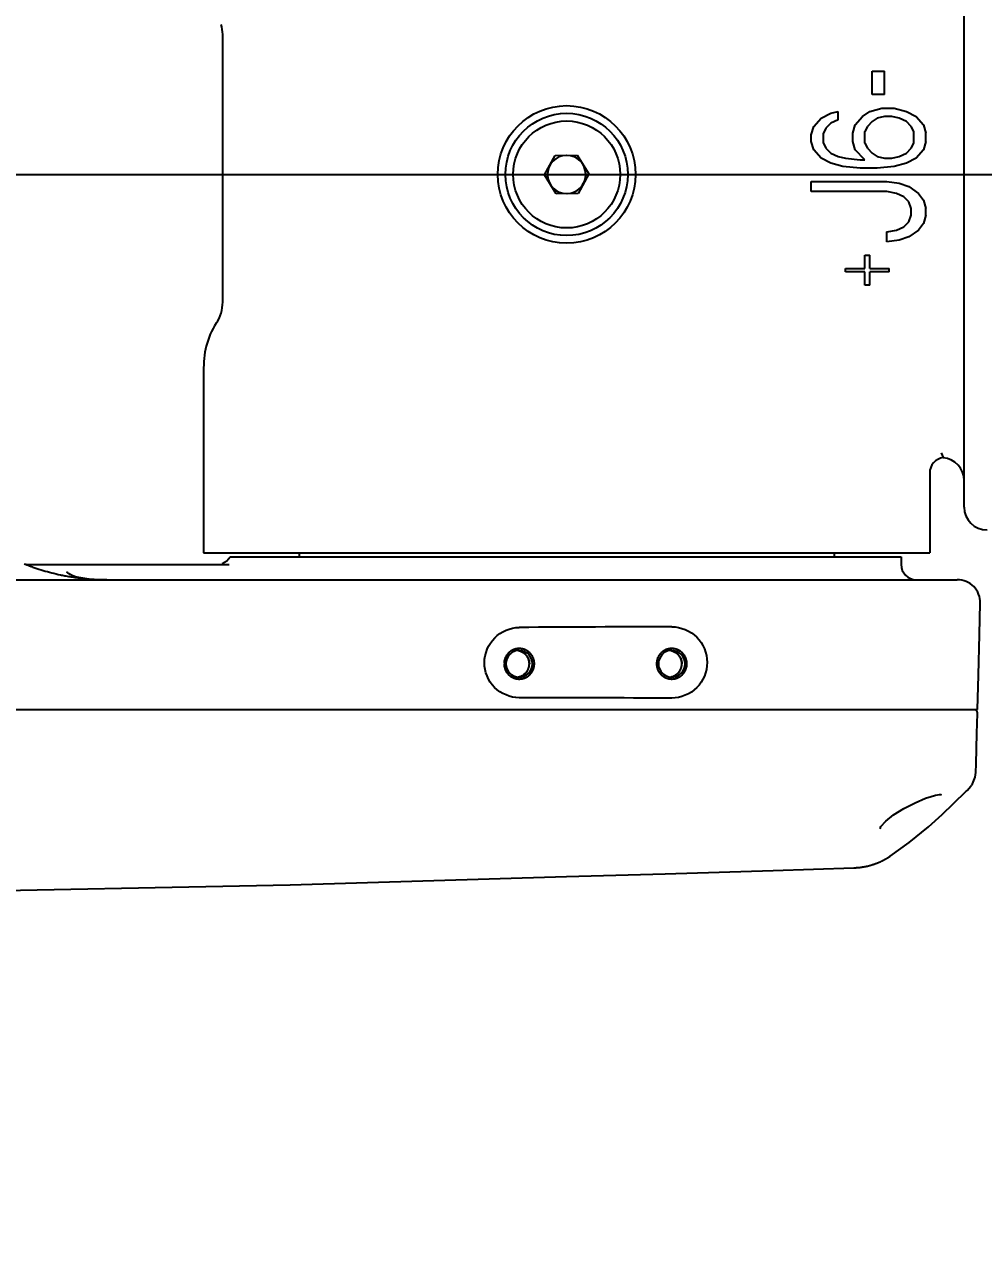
# Model space of a CAD drawing. Header units: millimetres. Extents: x 7426 to 8740, y 124 to 421.
# Drawn here: x 8533.13 to 8537.31, y 197.64 to 202.94 of the extents above; entities that cross this region are included whole.
import ezdxf

# ---------------------------------------------------------------- set-up
doc = ezdxf.new("R2010")
doc.units = ezdxf.units.MM
doc.linetypes.add('CENTER', pattern=[0.6, 0.375, -0.075, 0.075, -0.075])
for name, color, linetype in [('中心线', 7, 'Continuous'), ('外形图', 7, 'Continuous'), ('尺寸标注', 7, 'Continuous'), ('运动范围', 7, 'Continuous')]:
    doc.layers.add(name, color=color, linetype=linetype)
doc.styles.add('微软雅黑', font='msyh.ttc')
doc.dimstyles.new('尺寸标注_1_30比例', dxfattribs={"dimtxt": 2.1, "dimasz": 1.7, "dimexe": 0.5, "dimexo": 0.4, "dimgap": 0.5, "dimtad": 1, "dimdec": 1, "dimlfac": 30, "dimdsep": 46, "dimtxsty": '微软雅黑', "dimcen": 0.09, "dimadec": 0, "dimazin": 0, "dimtp": 0.01, "dimtm": 0.01, "dimtfac": 1, "dimtdec": 1, "dimtofl": 0, "dimtmove": 0, "dimatfit": 3, "dimfxl": 1, "dimtolj": 1, "dimarcsym": 0})

# ---------------------------------------------------------------- blocks, each defined once
blk = doc.blocks.new('*D1032')
at = {"layer": 'Defpoints', "color": 0}
for p in [(8479.1889, 235.7797), (8424.4634, 214.4979), (8493.6298, 202.302), (8493.6298, 202.302), (8552.9631, 202.302)]:
    blk.add_point(p, dxfattribs=at)
at = {"layer": '尺寸标注', "color": 0, "lineweight": -2}
blk.add_arc((8493.6298, 202.302), 36.4595, 2.67178, 167.32822, dxfattribs=at)
at = {"layer": '尺寸标注', "color": 0}
for points in [[(8457.7805, 210.3557), (8458.3362, 210.2443), (8457.7242, 208.6331)], [(8529.7663, 203.9949), (8530.3328, 204.0082), (8530.0892, 202.302)]]:
    blk.add_solid(points, dxfattribs=at)
at = {"layer": '尺寸标注', "color": 0, "insert": (8501.3478, 239.5612), "char_height": 2.1, "attachment_point": 5, "rotation": 348.2969, "style": '微软雅黑'}
blk.add_mtext('\\A1;+\\A1;170%%d', dxfattribs=at)
blk = doc.blocks.new('*D1033')
at = {"layer": 'Defpoints', "color": 0}
for p in [(8493.6379, 202.2945), (8493.6379, 202.2945), (8563.8712, 202.2945), (8424.4716, 190.0986), (8479.1924, 168.8062)]:
    blk.add_point(p, dxfattribs=at)
at = {"layer": '尺寸标注', "color": 0, "lineweight": -2}
blk.add_arc((8493.6379, 202.2945), 36.471, 192.67093, 357.32907, dxfattribs=at)
at = {"layer": '尺寸标注', "color": 0}
for points in [[(8530.3526, 200.5884), (8529.7861, 200.6016), (8530.1089, 202.2945)], [(8458.3329, 194.3502), (8457.7772, 194.2389), (8457.7209, 195.9614)]]:
    blk.add_solid(points, dxfattribs=at)
at = {"layer": '尺寸标注', "color": 0, "insert": (8502.5114, 168.5617), "char_height": 2.1, "attachment_point": 5, "rotation": 14.7379, "style": '微软雅黑'}
blk.add_mtext('\\A1;-\\A1;170%%d', dxfattribs=at)

msp = doc.modelspace()

# ---------------------------------------------------------------- linework, layer by layer
at = {"layer": '中心线', "linetype": 'CENTER', "ltscale": 50}
msp.add_line((8493.5579, 202.2895), (8563.7912, 202.2895), dxfattribs=at)
at = {"layer": '外形图', "linetype": 'Continuous'}
for p, q in [((8537.2245, 200.8395), (8537.2245, 203.7395)), ((8533.9912, 201.7328), (8533.9912, 202.8995)), ((8536.8238, 202.7395), (8536.877, 202.7395)), ((8536.8238, 202.6374), (8536.8238, 202.7395)), ((8536.877, 202.6374), (8536.877, 202.7395)), ((8536.877, 202.6374), (8536.8238, 202.6374)), ((8536.8132, 202.5645), (8536.8664, 202.5791)), ((8536.8664, 202.5791), (8536.9196, 202.5791)), ((8536.9196, 202.5791), (8536.9728, 202.5645)), ((8536.5685, 202.4989), (8536.6004, 202.5353)), ((8536.6004, 202.5353), (8536.643, 202.5572)), ((8536.643, 202.5572), (8536.6749, 202.5645)), ((8536.6749, 202.5281), (8536.643, 202.5135)), ((8536.6749, 202.5281), (8536.6749, 202.5645)), ((8536.7494, 202.5062), (8536.7813, 202.5426)), ((8536.7813, 202.5426), (8536.8132, 202.5645)), ((8536.8451, 202.5353), (8536.8238, 202.5208)), ((8536.877, 202.5426), (8536.8451, 202.5353)), ((8536.9089, 202.5426), (8536.877, 202.5426)), ((8536.9409, 202.5353), (8536.9089, 202.5426)), ((8536.9728, 202.5208), (8536.9409, 202.5353)), ((8536.9728, 202.5645), (8537.0153, 202.5426)), ((8537.0153, 202.5426), (8537.0472, 202.5062)), ((8536.5579, 202.4624), (8536.5685, 202.4989)), ((8536.6217, 202.4916), (8536.6111, 202.4697)), ((8536.643, 202.5135), (8536.6217, 202.4916)), ((8536.7387, 202.4697), (8536.7494, 202.5062)), ((8536.8026, 202.4989), (8536.7919, 202.477)), ((8536.7919, 202.426), (8536.7919, 202.477)), ((8536.8238, 202.5208), (8536.8026, 202.4989)), ((8536.994, 202.4989), (8536.9728, 202.5208)), ((8537.0047, 202.477), (8536.994, 202.4989)), ((8537.0047, 202.426), (8537.0047, 202.477)), ((8537.0472, 202.5062), (8537.0579, 202.4697)), ((8536.5579, 202.4333), (8536.5579, 202.4624)), ((8536.5685, 202.3968), (8536.5579, 202.4333)), ((8536.6111, 202.426), (8536.6111, 202.4697)), ((8536.6111, 202.426), (8536.6217, 202.4041)), ((8536.7387, 202.4333), (8536.7387, 202.4697)), ((8536.7494, 202.3968), (8536.7387, 202.4333)), ((8536.7919, 202.426), (8536.8026, 202.4041)), ((8536.994, 202.4041), (8537.0047, 202.426)), ((8537.0579, 202.4333), (8537.0472, 202.3968)), ((8537.0579, 202.4333), (8537.0579, 202.4697)), ((8535.395, 202.2875), (8535.4413, 202.3718)), ((8535.4413, 202.3718), (8535.5376, 202.3738)), ((8535.5376, 202.3738), (8535.5874, 202.2916)), ((8536.6004, 202.3603), (8536.5685, 202.3968)), ((8536.6217, 202.4041), (8536.643, 202.3822)), ((8536.643, 202.3822), (8536.6749, 202.3676)), ((8536.6749, 202.3676), (8536.7068, 202.3603)), ((8536.7919, 202.3531), (8536.7494, 202.3968)), ((8536.8026, 202.4041), (8536.8238, 202.3822)), ((8536.8238, 202.3822), (8536.8451, 202.3676)), ((8536.8451, 202.3676), (8536.877, 202.3603)), ((8536.9089, 202.3603), (8536.9409, 202.3676)), ((8536.9409, 202.3676), (8536.9728, 202.3822)), ((8536.9728, 202.3822), (8536.994, 202.4041)), ((8537.0472, 202.3968), (8537.0153, 202.3603)), ((8536.643, 202.3385), (8536.6004, 202.3603)), ((8536.6962, 202.3239), (8536.643, 202.3385)), ((8536.7706, 202.3166), (8536.6962, 202.3239)), ((8536.7068, 202.3603), (8536.7706, 202.3531)), ((8536.7706, 202.3531), (8536.7919, 202.3531)), ((8536.8451, 202.3166), (8536.7706, 202.3166)), ((8536.9196, 202.3239), (8536.8451, 202.3166)), ((8536.877, 202.3603), (8536.9089, 202.3603)), ((8536.9728, 202.3385), (8536.9196, 202.3239)), ((8537.0153, 202.3603), (8536.9728, 202.3385)), ((8535.4449, 202.2052), (8535.395, 202.2875)), ((8535.5874, 202.2916), (8535.5411, 202.2072)), ((8535.5411, 202.2072), (8535.4449, 202.2052)), ((8536.5579, 202.2583), (8536.8877, 202.2583)), ((8536.5579, 202.2145), (8536.5579, 202.2583)), ((8536.8877, 202.2145), (8536.5579, 202.2145)), ((8536.8877, 202.2583), (8536.9409, 202.251)), ((8536.9302, 202.2072), (8536.8877, 202.2145)), ((8536.9621, 202.1926), (8536.9302, 202.2072)), ((8536.9409, 202.251), (8536.9834, 202.2364)), ((8536.9834, 202.2364), (8537.026, 202.2072)), ((8537.026, 202.2072), (8537.0472, 202.1781)), ((8536.9834, 202.1708), (8536.9621, 202.1926)), ((8536.994, 202.1416), (8536.9834, 202.1708)), ((8537.0472, 202.1781), (8537.0579, 202.1416)), ((8536.9834, 202.0833), (8536.994, 202.1124)), ((8536.994, 202.1124), (8536.994, 202.1416)), ((8537.0579, 202.1124), (8537.0472, 202.076)), ((8537.0579, 202.1124), (8537.0579, 202.1416)), ((8536.8877, 202.0395), (8536.9302, 202.0468)), ((8536.9302, 202.0468), (8536.9621, 202.0614)), ((8536.9621, 202.0614), (8536.9834, 202.0833)), ((8537.026, 202.0468), (8536.9834, 202.0176)), ((8537.0472, 202.076), (8537.026, 202.0468)), ((8536.8877, 201.9958), (8536.8877, 202.0395)), ((8536.9409, 202.0031), (8536.8877, 201.9958)), ((8536.9834, 202.0176), (8536.9409, 202.0031)), ((8536.7919, 201.9374), (8536.8132, 201.9374)), ((8536.7919, 201.8791), (8536.7919, 201.9374)), ((8536.8132, 201.8791), (8536.8132, 201.9374)), ((8536.7068, 201.8791), (8536.7919, 201.8791)), ((8536.7068, 201.8645), (8536.7068, 201.8791)), ((8536.7919, 201.8645), (8536.7068, 201.8645)), ((8536.7919, 201.8062), (8536.7919, 201.8645)), ((8536.8132, 201.8791), (8536.8983, 201.8791)), ((8536.8983, 201.8645), (8536.8132, 201.8645)), ((8536.8132, 201.8062), (8536.8132, 201.8645)), ((8536.8983, 201.8645), (8536.8983, 201.8791)), ((8536.8132, 201.8062), (8536.7919, 201.8062)), ((8533.9079, 201.4328), (8533.9079, 200.6395)), ((8537.1238, 201.0755), (8537.1331, 201.0548)), ((8537.0745, 200.9886), (8537.0745, 200.6395)), ((8533.9079, 200.6395), (8537.0745, 200.6395)), ((8534.024, 200.6228), (8536.9495, 200.6228)), ((8534.3245, 200.6395), (8534.3245, 200.6228)), ((8536.6579, 200.6395), (8536.6579, 200.6228)), ((8536.9495, 200.6228), (8536.9495, 200.5895)), ((8533.132, 200.5895), (8533.1268, 200.5916)), ((8533.1268, 200.5916), (8533.1283, 200.591)), ((8533.1384, 200.5895), (8534.0199, 200.5895)), ((8532.8907, 200.5228), (8537.1947, 200.5228)), ((8526.5843, 199.9562), (8536.7288, 199.9562)), ((8536.7288, 199.9562), (8537.2835, 199.9562)), ((8537.2378, 199.6042), (8537.2538, 199.6223)), ((8537.2538, 199.6223), (8537.2565, 199.6259)), ((8537.2565, 199.6259), (8537.2568, 199.6263)), ((8537.2568, 199.6263), (8537.2614, 199.6334)), ((8537.0557, 199.5696), (8537.0713, 199.5752)), ((8537.0713, 199.5752), (8537.0761, 199.5768)), ((8537.0761, 199.5768), (8537.1004, 199.5837)), ((8537.1232, 199.5858), (8537.1232, 199.5858)), ((8537.1232, 199.5858), (8537.126, 199.5853)), ((8537.1789, 199.547), (8537.234, 199.6004)), ((8537.234, 199.6004), (8537.2378, 199.6042)), ((8537.234, 199.6004), (8537.234, 199.6004)), ((8536.8579, 199.4361), (8536.8616, 199.4464)), ((8536.8891, 199.3093), (8536.8911, 199.3105)), ((8536.8911, 199.3105), (8536.893, 199.3118)), ((8536.893, 199.3118), (8536.895, 199.3131)), ((8536.895, 199.3131), (8536.897, 199.3144)), ((8536.897, 199.3144), (8536.8992, 199.3159)), ((8536.8992, 199.3159), (8536.9017, 199.3176))]:
    msp.add_line(p, q, dxfattribs=at)
for points in [[(8537.2835, 199.9562), (8537.2875, 200.1064), (8537.2918, 200.2831), (8537.2949, 200.4207)], [(8537.2756, 199.682), (8537.2767, 199.72), (8537.2806, 199.8515), (8537.283, 199.9391)], [(8537.2614, 199.6334), (8537.2729, 199.6618), (8537.2756, 199.682)], [(8536.8616, 199.4464), (8536.8825, 199.4707), (8536.9171, 199.4977), (8536.9619, 199.5254), (8537.0106, 199.5504), (8537.0557, 199.5696)], [(8537.1004, 199.5837), (8537.1174, 199.586), (8537.1232, 199.5858)], [(8536.9017, 199.3176), (8536.9845, 199.3774), (8537.0686, 199.4458), (8537.1288, 199.4995), (8537.1789, 199.547)], [(8526.2786, 199.3731), (8527.0008, 199.2848), (8527.9355, 199.2157), (8529.1069, 199.1744), (8530.6546, 199.1554), (8532.6668, 199.1598), (8534.2848, 199.1918), (8535.4912, 199.2283)], [(8536.7434, 199.2669), (8536.7471, 199.267), (8536.7517, 199.2672), (8536.7551, 199.2674), (8536.7581, 199.2675), (8536.7608, 199.2677), (8536.7633, 199.2679), (8536.7658, 199.2682), (8536.7682, 199.2684), (8536.7705, 199.2687), (8536.7728, 199.2689), (8536.7751, 199.2692), (8536.7774, 199.2695), (8536.7796, 199.2698), (8536.7819, 199.2702), (8536.7841, 199.2705), (8536.7863, 199.2709), (8536.7885, 199.2713), (8536.7907, 199.2717), (8536.7929, 199.2721), (8536.7951, 199.2726), (8536.7973, 199.273), (8536.7995, 199.2735), (8536.8018, 199.274), (8536.8039, 199.2745), (8536.8061, 199.275), (8536.8083, 199.2756), (8536.8105, 199.2761), (8536.8126, 199.2767), (8536.8148, 199.2773), (8536.8169, 199.2779), (8536.819, 199.2785), (8536.8211, 199.2791), (8536.8231, 199.2797), (8536.8251, 199.2804), (8536.8271, 199.281), (8536.829, 199.2816), (8536.8309, 199.2823), (8536.8328, 199.2829), (8536.8346, 199.2835), (8536.8364, 199.2841), (8536.8381, 199.2848), (8536.8398, 199.2854), (8536.8415, 199.286), (8536.8431, 199.2866), (8536.8447, 199.2872), (8536.8463, 199.2879), (8536.8478, 199.2885), (8536.8494, 199.2891), (8536.8509, 199.2897), (8536.8523, 199.2903), (8536.8538, 199.291), (8536.8552, 199.2916), (8536.8566, 199.2922), (8536.858, 199.2928), (8536.8593, 199.2934), (8536.8606, 199.294), (8536.8619, 199.2946), (8536.8632, 199.2952), (8536.8645, 199.2958), (8536.8657, 199.2964), (8536.8669, 199.297), (8536.8681, 199.2976), (8536.8693, 199.2982), (8536.8705, 199.2988), (8536.8716, 199.2994), (8536.8728, 199.3), (8536.8739, 199.3006), (8536.875, 199.3011), (8536.8761, 199.3017), (8536.8771, 199.3023), (8536.8782, 199.3029), (8536.8792, 199.3035), (8536.8803, 199.3041), (8536.8813, 199.3046), (8536.8823, 199.3052), (8536.8833, 199.3058), (8536.8843, 199.3064), (8536.8853, 199.307), (8536.8862, 199.3075), (8536.8872, 199.3081), (8536.8891, 199.3093)], [(8535.4912, 199.2283), (8535.9213, 199.2409), (8536.3919, 199.2555), (8536.7435, 199.2669)]]:
    msp.add_lwpolyline(points, dxfattribs=at)
for radius in [0.3, 0.2667, 0.2333]:
    msp.add_circle((8535.4912, 202.2895), radius, dxfattribs=at)
for centre, radius, start, end in [((8533.8245, 202.8995), 0.1667, 0, 15.47), ((8535.4912, 202.2895), 0.0833, 91.2113, 270.0553), ((8535.4912, 202.2895), 0.0833, 271.2113, 90.0553), ((8533.8245, 201.7328), 0.1667, 326.43, 0), ((8537.1412, 200.9886), 0.0667, 97.0179, 180), ((8537.1245, 200.9551), 0.1, 0, 85.1117), ((8537.3245, 200.8395), 0.1, 180, 270), ((8533.9662, 200.6562), 0.0667, 290, 330), ((8533.1384, 200.6228), 0.0333, 248.5967, 270), ((8533.4236, 201.3226), 0.789, 248.3099, 248.6452), ((8533.4601, 201.4153), 0.8885, 248.6282, 250.4019), ((8533.4637, 201.426), 0.8998, 250.5052, 251.1006), ((8533.4717, 201.4493), 0.9246, 251.0967, 253.45), ((8533.4803, 201.4791), 0.9555, 253.4676, 258.1172), ((8537.0162, 200.5895), 0.0667, 180, 270), ((8533.4845, 201.498), 0.9749, 258.1042, 259.2473), ((8533.4856, 201.5038), 0.9808, 259.2473, 260.4818), ((8533.4865, 201.5092), 0.9862, 260.4819, 261.8176), ((8533.4874, 201.516), 0.9932, 261.8194, 264.8465), ((8533.4867, 201.4936), 0.9707, 264.7688, 269.9943), ((8537.1949, 200.4228), 0.1, 358.7537, 90), ((8536.304, 28.0017), 172.3161, 90.117875, 90.338896), ((8535.2844, 200.156), 0.0581, 258.0125, 269.9753), ((8535.9495, 200.156), 0.0581, 258.0125, 269.9753), ((8537.2664, 199.9395), 0.0167, 358.4286, 57.6287)]:
    msp.add_arc(centre, radius, start, end, dxfattribs=at)
for points, knots in [([(8533.9634, 201.6407), (8533.9434, 201.6105), (8533.9133, 201.5425), (8533.9079, 201.4692), (8533.9079, 201.4328)], [0, 0, 0, 0, 0.498707, 1, 1, 1, 1]), ([(8535.2845, 200.0081), (8535.2457, 200.0082), (8535.1648, 200.0418), (8535.1169, 200.1614), (8535.1651, 200.2808), (8535.2459, 200.3145), (8535.2847, 200.3148)], [0, 0, 0, 0, 0.249703, 0.499957, 0.750252, 1, 1, 1, 1]), ([(8535.9495, 200.3174), (8535.9889, 200.3175), (8536.0714, 200.2837), (8536.1203, 200.1621), (8536.0712, 200.0406), (8535.9889, 200.0066), (8535.9494, 200.0067)], [0, 0, 0, 0, 0.24971, 0.499978, 0.750268, 1, 1, 1, 1]), ([(8535.3509, 200.1562), (8535.3508, 200.1573), (8535.3506, 200.1594), (8535.3503, 200.1621), (8535.3501, 200.1643), (8535.35, 200.1659), (8535.3498, 200.1672), (8535.3497, 200.1682), (8535.3497, 200.1687), (8535.3497, 200.1691), (8535.3495, 200.1695), (8535.3494, 200.17), (8535.3491, 200.1709), (8535.3487, 200.1722), (8535.3482, 200.1738), (8535.3478, 200.1754), (8535.3473, 200.1769), (8535.3468, 200.1785), (8535.3464, 200.1798), (8535.3462, 200.1807), (8535.346, 200.1812), (8535.3459, 200.1816), (8535.3457, 200.1819), (8535.3455, 200.1824), (8535.345, 200.1833), (8535.3444, 200.1845), (8535.3436, 200.1859), (8535.3429, 200.1873), (8535.3421, 200.1888), (8535.3413, 200.1902), (8535.3407, 200.1914), (8535.3403, 200.1922), (8535.34, 200.1927), (8535.3398, 200.1931), (8535.3395, 200.1934), (8535.3392, 200.1938), (8535.3386, 200.1946), (8535.3377, 200.1956), (8535.3367, 200.1969), (8535.3356, 200.1982), (8535.3346, 200.1995), (8535.3335, 200.2008), (8535.3327, 200.2018), (8535.332, 200.2026), (8535.3317, 200.203), (8535.3315, 200.2033), (8535.3311, 200.2036), (8535.3307, 200.2039), (8535.33, 200.2045), (8535.3289, 200.2054), (8535.3277, 200.2064), (8535.3264, 200.2075), (8535.3252, 200.2085), (8535.3239, 200.2095), (8535.3229, 200.2104), (8535.3221, 200.211), (8535.3217, 200.2113), (8535.3214, 200.2116), (8535.321, 200.2118), (8535.3206, 200.212), (8535.3197, 200.2125), (8535.3185, 200.2131), (8535.3171, 200.2139), (8535.3157, 200.2147), (8535.3143, 200.2154), (8535.3128, 200.2162), (8535.3116, 200.2168), (8535.3108, 200.2173), (8535.3103, 200.2175), (8535.31, 200.2178), (8535.3096, 200.2178), (8535.3091, 200.218), (8535.3082, 200.2183), (8535.3069, 200.2187), (8535.3053, 200.2192), (8535.3038, 200.2196), (8535.3022, 200.2201), (8535.3007, 200.2206), (8535.2994, 200.221), (8535.2985, 200.2213), (8535.2979, 200.2214), (8535.2976, 200.2216), (8535.2971, 200.2216), (8535.2966, 200.2216), (8535.2956, 200.2217), (8535.2943, 200.2219), (8535.2926, 200.222), (8535.291, 200.2222), (8535.2893, 200.2224), (8535.2877, 200.2225), (8535.2863, 200.2227), (8535.2854, 200.2228), (8535.2848, 200.2228), (8535.2844, 200.2229), (8535.284, 200.2228), (8535.2835, 200.2228), (8535.2825, 200.2227), (8535.2812, 200.2225), (8535.2796, 200.2224), (8535.278, 200.2222), (8535.2763, 200.2221), (8535.2747, 200.2219), (8535.2734, 200.2218), (8535.2724, 200.2217), (8535.2719, 200.2216), (8535.2715, 200.2216), (8535.2711, 200.2215), (8535.2706, 200.2213), (8535.2697, 200.221), (8535.2684, 200.2206), (8535.2668, 200.2202), (8535.2653, 200.2197), (8535.2637, 200.2192), (8535.2622, 200.2188), (8535.2609, 200.2184), (8535.26, 200.2181), (8535.2595, 200.2179), (8535.2591, 200.2178), (8535.2587, 200.2176), (8535.2582, 200.2174), (8535.2574, 200.2169), (8535.2562, 200.2163), (8535.2548, 200.2155), (8535.2533, 200.2148), (8535.2519, 200.214), (8535.2505, 200.2132), (8535.2493, 200.2126), (8535.2484, 200.2122), (8535.248, 200.2119), (8535.2476, 200.2117), (8535.2473, 200.2114), (8535.2469, 200.2111), (8535.2461, 200.2105), (8535.2451, 200.2096), (8535.2438, 200.2086), (8535.2425, 200.2075), (8535.2412, 200.2065), (8535.2399, 200.2054), (8535.2389, 200.2045), (8535.2381, 200.2039), (8535.2377, 200.2036), (8535.2374, 200.2033), (8535.2371, 200.203), (8535.2368, 200.2026), (8535.2362, 200.2019), (8535.2353, 200.2008), (8535.2343, 200.1996), (8535.2333, 200.1983), (8535.2322, 200.197), (8535.2312, 200.1958), (8535.2304, 200.1947), (8535.2297, 200.194), (8535.2294, 200.1936), (8535.2291, 200.1933), (8535.229, 200.1929), (8535.2287, 200.1924), (8535.2283, 200.1916), (8535.2276, 200.1904), (8535.2268, 200.189), (8535.2261, 200.1875), (8535.2253, 200.1861), (8535.2245, 200.1847), (8535.2239, 200.1835), (8535.2235, 200.1826), (8535.2232, 200.1822), (8535.223, 200.1818), (8535.2229, 200.1814), (8535.2227, 200.1809), (8535.2225, 200.18), (8535.2221, 200.1787), (8535.2216, 200.1771), (8535.2211, 200.1756), (8535.2206, 200.174), (8535.2202, 200.1725), (8535.2198, 200.1712), (8535.2195, 200.1703), (8535.2193, 200.1697), (8535.2192, 200.1694), (8535.2192, 200.1689), (8535.2191, 200.1684), (8535.219, 200.1674), (8535.2189, 200.1661), (8535.2187, 200.1644), (8535.2185, 200.1622), (8535.2182, 200.1595), (8535.218, 200.1573), (8535.2179, 200.1562)], [0, 0, 0, 0, 0.015625, 0.03125, 0.039062, 0.046875, 0.054688, 0.058594, 0.060547, 0.0625, 0.064453, 0.066406, 0.070312, 0.078125, 0.085938, 0.09375, 0.101562, 0.109375, 0.117188, 0.121094, 0.123047, 0.125, 0.126953, 0.128906, 0.132812, 0.140625, 0.148438, 0.15625, 0.164062, 0.171875, 0.179688, 0.183594, 0.185547, 0.1875, 0.189453, 0.191406, 0.195312, 0.203125, 0.210938, 0.21875, 0.226562, 0.234375, 0.242188, 0.246094, 0.248047, 0.25, 0.251953, 0.253906, 0.257812, 0.265625, 0.273438, 0.28125, 0.289062, 0.296875, 0.304688, 0.308594, 0.310547, 0.3125, 0.314453, 0.316406, 0.320312, 0.328125, 0.335938, 0.34375, 0.351562, 0.359375, 0.367188, 0.371094, 0.373047, 0.375, 0.376953, 0.378906, 0.382812, 0.390625, 0.398438, 0.40625, 0.414062, 0.421875, 0.429688, 0.433594, 0.435547, 0.4375, 0.439453, 0.441406, 0.445312, 0.453125, 0.460938, 0.46875, 0.476562, 0.484375, 0.492188, 0.496094, 0.498047, 0.5, 0.501953, 0.503906, 0.507812, 0.515625, 0.523438, 0.53125, 0.539062, 0.546875, 0.554688, 0.558594, 0.560547, 0.5625, 0.564453, 0.566406, 0.570312, 0.578125, 0.585938, 0.59375, 0.601562, 0.609375, 0.617188, 0.621094, 0.623047, 0.625, 0.626953, 0.628906, 0.632812, 0.640625, 0.648438, 0.65625, 0.664062, 0.671875, 0.679688, 0.683594, 0.685547, 0.6875, 0.689453, 0.691406, 0.695312, 0.703125, 0.710938, 0.71875, 0.726562, 0.734375, 0.742188, 0.746094, 0.748047, 0.75, 0.751953, 0.753906, 0.757812, 0.765625, 0.773438, 0.78125, 0.789062, 0.796875, 0.804688, 0.808594, 0.810547, 0.8125, 0.814453, 0.816406, 0.820312, 0.828125, 0.835938, 0.84375, 0.851562, 0.859375, 0.867188, 0.871094, 0.873047, 0.875, 0.876953, 0.878906, 0.882812, 0.890625, 0.898438, 0.90625, 0.914062, 0.921875, 0.929688, 0.933594, 0.935547, 0.9375, 0.939453, 0.941406, 0.945312, 0.953125, 0.960938, 0.96875, 0.984375, 1, 1, 1, 1]), ([(8535.3287, 200.1562), (8535.3286, 200.157), (8535.3284, 200.1587), (8535.3281, 200.1612), (8535.3279, 200.1633), (8535.3278, 200.165), (8535.3277, 200.1661), (8535.3276, 200.1669), (8535.3275, 200.1677), (8535.3272, 200.1687), (8535.3268, 200.17), (8535.3263, 200.1716), (8535.3257, 200.1736), (8535.3251, 200.1756), (8535.3246, 200.177), (8535.3244, 200.1778), (8535.3242, 200.1783), (8535.3241, 200.1787), (8535.3239, 200.1791), (8535.3236, 200.1798), (8535.3228, 200.1811), (8535.3218, 200.183), (8535.3206, 200.1853), (8535.3197, 200.187), (8535.319, 200.1881), (8535.3187, 200.1887), (8535.3184, 200.1892), (8535.318, 200.1897), (8535.3176, 200.1902), (8535.3171, 200.1908), (8535.3161, 200.192), (8535.3148, 200.1936), (8535.3134, 200.1952), (8535.3124, 200.1963), (8535.3119, 200.197), (8535.3115, 200.1974), (8535.3111, 200.198), (8535.3106, 200.1983), (8535.3101, 200.1987), (8535.3091, 200.1995), (8535.3076, 200.2007), (8535.3057, 200.2023), (8535.304, 200.2036), (8535.3029, 200.2045), (8535.3023, 200.205), (8535.302, 200.2052), (8535.3016, 200.2054), (8535.3011, 200.2057), (8535.3003, 200.2061), (8535.299, 200.2067), (8535.2971, 200.2077), (8535.2952, 200.2087), (8535.2936, 200.2095), (8535.2925, 200.2101), (8535.2915, 200.2106), (8535.2907, 200.2108), (8535.2899, 200.211), (8535.2889, 200.2113), (8535.2872, 200.2118), (8535.2852, 200.2123), (8535.2827, 200.213), (8535.281, 200.2135), (8535.2802, 200.2137)], [0, 0, 0, 0, 0.03125, 0.0625, 0.09375, 0.109375, 0.125, 0.132812, 0.140625, 0.15625, 0.171875, 0.1875, 0.21875, 0.25, 0.265625, 0.273438, 0.28125, 0.285156, 0.289062, 0.296875, 0.3125, 0.34375, 0.375, 0.40625, 0.414062, 0.421875, 0.429688, 0.4375, 0.445312, 0.453125, 0.46875, 0.5, 0.53125, 0.546875, 0.554688, 0.5625, 0.570312, 0.578125, 0.585938, 0.59375, 0.625, 0.65625, 0.6875, 0.703125, 0.710938, 0.714844, 0.71875, 0.726562, 0.734375, 0.75, 0.78125, 0.8125, 0.828125, 0.84375, 0.859375, 0.867188, 0.875, 0.890625, 0.90625, 0.9375, 0.96875, 1, 1, 1, 1]), ([(8536.016, 200.1562), (8536.0159, 200.1573), (8536.0156, 200.1594), (8536.0154, 200.1621), (8536.0152, 200.1643), (8536.015, 200.1659), (8536.0149, 200.1672), (8536.0148, 200.1682), (8536.0147, 200.1687), (8536.0147, 200.1691), (8536.0146, 200.1695), (8536.0144, 200.17), (8536.0141, 200.1709), (8536.0138, 200.1722), (8536.0133, 200.1738), (8536.0128, 200.1754), (8536.0123, 200.1769), (8536.0119, 200.1785), (8536.0115, 200.1798), (8536.0112, 200.1807), (8536.0111, 200.1812), (8536.011, 200.1816), (8536.0107, 200.1819), (8536.0105, 200.1824), (8536.01, 200.1833), (8536.0094, 200.1845), (8536.0087, 200.1859), (8536.0079, 200.1873), (8536.0071, 200.1888), (8536.0064, 200.1902), (8536.0057, 200.1914), (8536.0053, 200.1922), (8536.005, 200.1927), (8536.0049, 200.1931), (8536.0046, 200.1934), (8536.0042, 200.1938), (8536.0036, 200.1946), (8536.0028, 200.1956), (8536.0017, 200.1969), (8536.0007, 200.1982), (8535.9996, 200.1995), (8535.9986, 200.2008), (8535.9977, 200.2018), (8535.9971, 200.2026), (8535.9967, 200.203), (8535.9965, 200.2033), (8535.9962, 200.2036), (8535.9958, 200.2039), (8535.995, 200.2045), (8535.994, 200.2054), (8535.9927, 200.2064), (8535.9915, 200.2075), (8535.9902, 200.2085), (8535.989, 200.2095), (8535.9879, 200.2104), (8535.9872, 200.211), (8535.9868, 200.2113), (8535.9865, 200.2116), (8535.9861, 200.2118), (8535.9856, 200.212), (8535.9848, 200.2125), (8535.9836, 200.2131), (8535.9822, 200.2139), (8535.9807, 200.2147), (8535.9793, 200.2154), (8535.9779, 200.2162), (8535.9767, 200.2168), (8535.9758, 200.2173), (8535.9754, 200.2175), (8535.975, 200.2178), (8535.9746, 200.2178), (8535.9741, 200.218), (8535.9732, 200.2183), (8535.9719, 200.2187), (8535.9704, 200.2192), (8535.9688, 200.2196), (8535.9673, 200.2201), (8535.9657, 200.2206), (8535.9644, 200.221), (8535.9635, 200.2213), (8535.963, 200.2214), (8535.9626, 200.2216), (8535.9622, 200.2216), (8535.9616, 200.2216), (8535.9607, 200.2217), (8535.9593, 200.2219), (8535.9577, 200.222), (8535.956, 200.2222), (8535.9544, 200.2224), (8535.9527, 200.2225), (8535.9514, 200.2227), (8535.9504, 200.2228), (8535.9499, 200.2228), (8535.9495, 200.2229), (8535.9491, 200.2228), (8535.9485, 200.2228), (8535.9476, 200.2227), (8535.9462, 200.2225), (8535.9446, 200.2224), (8535.943, 200.2222), (8535.9414, 200.2221), (8535.9398, 200.2219), (8535.9384, 200.2218), (8535.9375, 200.2217), (8535.9369, 200.2216), (8535.9365, 200.2216), (8535.9361, 200.2215), (8535.9356, 200.2213), (8535.9347, 200.221), (8535.9334, 200.2206), (8535.9319, 200.2202), (8535.9303, 200.2197), (8535.9288, 200.2192), (8535.9272, 200.2188), (8535.9259, 200.2184), (8535.925, 200.2181), (8535.9245, 200.2179), (8535.9241, 200.2178), (8535.9238, 200.2176), (8535.9233, 200.2174), (8535.9224, 200.2169), (8535.9212, 200.2163), (8535.9198, 200.2155), (8535.9184, 200.2148), (8535.9169, 200.214), (8535.9155, 200.2132), (8535.9143, 200.2126), (8535.9135, 200.2122), (8535.913, 200.2119), (8535.9126, 200.2117), (8535.9123, 200.2114), (8535.9119, 200.2111), (8535.9112, 200.2105), (8535.9101, 200.2096), (8535.9088, 200.2086), (8535.9075, 200.2075), (8535.9063, 200.2065), (8535.905, 200.2054), (8535.9039, 200.2045), (8535.9032, 200.2039), (8535.9028, 200.2036), (8535.9024, 200.2033), (8535.9022, 200.203), (8535.9018, 200.2026), (8535.9012, 200.2019), (8535.9004, 200.2008), (8535.8993, 200.1996), (8535.8983, 200.1983), (8535.8973, 200.197), (8535.8962, 200.1958), (8535.8954, 200.1947), (8535.8948, 200.194), (8535.8945, 200.1936), (8535.8942, 200.1933), (8535.894, 200.1929), (8535.8937, 200.1924), (8535.8933, 200.1916), (8535.8927, 200.1904), (8535.8919, 200.189), (8535.8911, 200.1875), (8535.8904, 200.1861), (8535.8896, 200.1847), (8535.889, 200.1835), (8535.8885, 200.1826), (8535.8883, 200.1822), (8535.888, 200.1818), (8535.8879, 200.1814), (8535.8878, 200.1809), (8535.8875, 200.18), (8535.8871, 200.1787), (8535.8866, 200.1771), (8535.8862, 200.1756), (8535.8857, 200.174), (8535.8852, 200.1725), (8535.8848, 200.1712), (8535.8845, 200.1703), (8535.8844, 200.1697), (8535.8842, 200.1694), (8535.8842, 200.1689), (8535.8842, 200.1684), (8535.8841, 200.1674), (8535.8839, 200.1661), (8535.8838, 200.1644), (8535.8836, 200.1622), (8535.8833, 200.1595), (8535.8831, 200.1573), (8535.8829, 200.1562)], [0, 0, 0, 0, 0.015625, 0.03125, 0.039062, 0.046875, 0.054688, 0.058594, 0.060547, 0.0625, 0.064453, 0.066406, 0.070312, 0.078125, 0.085938, 0.09375, 0.101562, 0.109375, 0.117188, 0.121094, 0.123047, 0.125, 0.126953, 0.128906, 0.132812, 0.140625, 0.148438, 0.15625, 0.164062, 0.171875, 0.179688, 0.183594, 0.185547, 0.1875, 0.189453, 0.191406, 0.195312, 0.203125, 0.210938, 0.21875, 0.226562, 0.234375, 0.242188, 0.246094, 0.248047, 0.25, 0.251953, 0.253906, 0.257812, 0.265625, 0.273438, 0.28125, 0.289062, 0.296875, 0.304688, 0.308594, 0.310547, 0.3125, 0.314453, 0.316406, 0.320312, 0.328125, 0.335938, 0.34375, 0.351562, 0.359375, 0.367188, 0.371094, 0.373047, 0.375, 0.376953, 0.378906, 0.382812, 0.390625, 0.398438, 0.40625, 0.414062, 0.421875, 0.429688, 0.433594, 0.435547, 0.4375, 0.439453, 0.441406, 0.445312, 0.453125, 0.460938, 0.46875, 0.476562, 0.484375, 0.492188, 0.496094, 0.498047, 0.5, 0.501953, 0.503906, 0.507812, 0.515625, 0.523438, 0.53125, 0.539062, 0.546875, 0.554688, 0.558594, 0.560547, 0.5625, 0.564453, 0.566406, 0.570312, 0.578125, 0.585938, 0.59375, 0.601562, 0.609375, 0.617188, 0.621094, 0.623047, 0.625, 0.626953, 0.628906, 0.632812, 0.640625, 0.648438, 0.65625, 0.664062, 0.671875, 0.679688, 0.683594, 0.685547, 0.6875, 0.689453, 0.691406, 0.695312, 0.703125, 0.710938, 0.71875, 0.726562, 0.734375, 0.742188, 0.746094, 0.748047, 0.75, 0.751953, 0.753906, 0.757812, 0.765625, 0.773438, 0.78125, 0.789062, 0.796875, 0.804688, 0.808594, 0.810547, 0.8125, 0.814453, 0.816406, 0.820312, 0.828125, 0.835938, 0.84375, 0.851562, 0.859375, 0.867188, 0.871094, 0.873047, 0.875, 0.876953, 0.878906, 0.882812, 0.890625, 0.898438, 0.90625, 0.914062, 0.921875, 0.929688, 0.933594, 0.935547, 0.9375, 0.939453, 0.941406, 0.945312, 0.953125, 0.960938, 0.96875, 0.984375, 1, 1, 1, 1]), ([(8535.9937, 200.1562), (8535.9936, 200.157), (8535.9934, 200.1587), (8535.9932, 200.1612), (8535.993, 200.1633), (8535.9928, 200.165), (8535.9927, 200.1661), (8535.9926, 200.1669), (8535.9926, 200.1677), (8535.9922, 200.1687), (8535.9919, 200.17), (8535.9914, 200.1716), (8535.9907, 200.1736), (8535.9901, 200.1756), (8535.9897, 200.177), (8535.9894, 200.1778), (8535.9893, 200.1783), (8535.9892, 200.1787), (8535.989, 200.1791), (8535.9886, 200.1798), (8535.9879, 200.1811), (8535.9869, 200.183), (8535.9856, 200.1853), (8535.9847, 200.187), (8535.9841, 200.1881), (8535.9838, 200.1887), (8535.9835, 200.1892), (8535.983, 200.1897), (8535.9826, 200.1902), (8535.9821, 200.1908), (8535.9812, 200.192), (8535.9798, 200.1936), (8535.9784, 200.1952), (8535.9775, 200.1963), (8535.9769, 200.197), (8535.9765, 200.1974), (8535.9762, 200.198), (8535.9756, 200.1983), (8535.9752, 200.1987), (8535.9742, 200.1995), (8535.9727, 200.2007), (8535.9707, 200.2023), (8535.9691, 200.2036), (8535.9679, 200.2045), (8535.9673, 200.205), (8535.967, 200.2052), (8535.9666, 200.2054), (8535.9661, 200.2057), (8535.9654, 200.2061), (8535.964, 200.2067), (8535.9621, 200.2077), (8535.9602, 200.2087), (8535.9587, 200.2095), (8535.9575, 200.2101), (8535.9566, 200.2106), (8535.9558, 200.2108), (8535.9549, 200.211), (8535.9539, 200.2113), (8535.9523, 200.2118), (8535.9502, 200.2123), (8535.9477, 200.213), (8535.9461, 200.2135), (8535.9453, 200.2137)], [0, 0, 0, 0, 0.03125, 0.0625, 0.09375, 0.109375, 0.125, 0.132812, 0.140625, 0.15625, 0.171875, 0.1875, 0.21875, 0.25, 0.265625, 0.273438, 0.28125, 0.285156, 0.289062, 0.296875, 0.3125, 0.34375, 0.375, 0.40625, 0.414062, 0.421875, 0.429688, 0.4375, 0.445312, 0.453125, 0.46875, 0.5, 0.53125, 0.546875, 0.554688, 0.5625, 0.570312, 0.578125, 0.585938, 0.59375, 0.625, 0.65625, 0.6875, 0.703125, 0.710938, 0.714844, 0.71875, 0.726562, 0.734375, 0.75, 0.78125, 0.8125, 0.828125, 0.84375, 0.859375, 0.867188, 0.875, 0.890625, 0.90625, 0.9375, 0.96875, 1, 1, 1, 1]), ([(8535.2179, 200.1562), (8535.218, 200.1551), (8535.2182, 200.1529), (8535.2185, 200.1502), (8535.2187, 200.1481), (8535.2189, 200.1465), (8535.219, 200.1451), (8535.2191, 200.1442), (8535.2191, 200.1436), (8535.2192, 200.1432), (8535.2193, 200.1428), (8535.2194, 200.1423), (8535.2197, 200.1414), (8535.2201, 200.1401), (8535.2206, 200.1386), (8535.221, 200.137), (8535.2215, 200.1354), (8535.222, 200.1339), (8535.2224, 200.1326), (8535.2226, 200.1317), (8535.2228, 200.1312), (8535.2229, 200.1308), (8535.2231, 200.1304), (8535.2234, 200.1299), (8535.2238, 200.1291), (8535.2244, 200.1279), (8535.2252, 200.1265), (8535.226, 200.125), (8535.2267, 200.1236), (8535.2275, 200.1222), (8535.2281, 200.121), (8535.2286, 200.1201), (8535.2288, 200.1197), (8535.229, 200.1193), (8535.2293, 200.119), (8535.2296, 200.1185), (8535.2302, 200.1178), (8535.2311, 200.1167), (8535.2322, 200.1154), (8535.2332, 200.1142), (8535.2342, 200.1129), (8535.2353, 200.1116), (8535.2362, 200.1105), (8535.2368, 200.1098), (8535.2371, 200.1094), (8535.2374, 200.109), (8535.2377, 200.1088), (8535.2381, 200.1084), (8535.2388, 200.1078), (8535.2399, 200.107), (8535.2411, 200.1059), (8535.2424, 200.1049), (8535.2437, 200.1039), (8535.2449, 200.1028), (8535.246, 200.102), (8535.2467, 200.1014), (8535.2471, 200.101), (8535.2474, 200.1008), (8535.2478, 200.1006), (8535.2482, 200.1003), (8535.2491, 200.0999), (8535.2503, 200.0992), (8535.2517, 200.0985), (8535.2531, 200.0977), (8535.2546, 200.0969), (8535.256, 200.0962), (8535.2572, 200.0955), (8535.258, 200.0951), (8535.2585, 200.0948), (8535.2588, 200.0946), (8535.2592, 200.0945), (8535.2598, 200.0944), (8535.2607, 200.0941), (8535.262, 200.0937), (8535.2635, 200.0932), (8535.2651, 200.0927), (8535.2666, 200.0923), (8535.2682, 200.0918), (8535.2695, 200.0914), (8535.2704, 200.0911), (8535.2709, 200.091), (8535.2713, 200.0908), (8535.2717, 200.0908), (8535.2722, 200.0907), (8535.2732, 200.0906), (8535.2746, 200.0905), (8535.2762, 200.0903), (8535.2778, 200.0902), (8535.2795, 200.09), (8535.2811, 200.0898), (8535.2825, 200.0897), (8535.2835, 200.0896), (8535.284, 200.0896), (8535.2844, 200.0895), (8535.2848, 200.0896), (8535.2854, 200.0896), (8535.2863, 200.0897), (8535.2876, 200.0898), (8535.2893, 200.09), (8535.2909, 200.0902), (8535.2925, 200.0903), (8535.2941, 200.0905), (8535.2954, 200.0906), (8535.2964, 200.0907), (8535.2969, 200.0908), (8535.2973, 200.0908), (8535.2977, 200.0909), (8535.2982, 200.0911), (8535.2991, 200.0913), (8535.3004, 200.0917), (8535.302, 200.0922), (8535.3035, 200.0927), (8535.3051, 200.0931), (8535.3066, 200.0936), (8535.3079, 200.094), (8535.3088, 200.0943), (8535.3094, 200.0944), (8535.3098, 200.0945), (8535.3101, 200.0947), (8535.3106, 200.095), (8535.3114, 200.0954), (8535.3126, 200.0961), (8535.3141, 200.0968), (8535.3155, 200.0976), (8535.3169, 200.0984), (8535.3183, 200.0991), (8535.3195, 200.0998), (8535.3204, 200.1002), (8535.3209, 200.1005), (8535.3212, 200.1006), (8535.3215, 200.1009), (8535.322, 200.1013), (8535.3227, 200.1019), (8535.3238, 200.1028), (8535.325, 200.1038), (8535.3263, 200.1048), (8535.3276, 200.1059), (8535.3289, 200.1069), (8535.3299, 200.1078), (8535.3307, 200.1084), (8535.3311, 200.1088), (8535.3315, 200.109), (8535.3317, 200.1094), (8535.332, 200.1098), (8535.3326, 200.1105), (8535.3335, 200.1116), (8535.3345, 200.1128), (8535.3356, 200.1141), (8535.3366, 200.1153), (8535.3376, 200.1166), (8535.3385, 200.1176), (8535.3391, 200.1184), (8535.3394, 200.1188), (8535.3397, 200.1191), (8535.3399, 200.1195), (8535.3401, 200.1199), (8535.3406, 200.1208), (8535.3412, 200.122), (8535.342, 200.1234), (8535.3427, 200.1248), (8535.3435, 200.1263), (8535.3443, 200.1277), (8535.3449, 200.1289), (8535.3454, 200.1297), (8535.3456, 200.1302), (8535.3458, 200.1306), (8535.3459, 200.131), (8535.3461, 200.1315), (8535.3464, 200.1324), (8535.3468, 200.1337), (8535.3472, 200.1352), (8535.3477, 200.1368), (8535.3482, 200.1383), (8535.3487, 200.1399), (8535.349, 200.1412), (8535.3493, 200.1421), (8535.3495, 200.1426), (8535.3496, 200.143), (8535.3496, 200.1434), (8535.3497, 200.144), (8535.3498, 200.1449), (8535.3499, 200.1463), (8535.3501, 200.1479), (8535.3503, 200.1501), (8535.3506, 200.1529), (8535.3508, 200.1551), (8535.3509, 200.1562)], [0, 0, 0, 0, 0.015625, 0.03125, 0.039062, 0.046875, 0.054688, 0.058594, 0.060547, 0.0625, 0.064453, 0.066406, 0.070312, 0.078125, 0.085938, 0.09375, 0.101562, 0.109375, 0.117188, 0.121094, 0.123047, 0.125, 0.126953, 0.128906, 0.132812, 0.140625, 0.148438, 0.15625, 0.164062, 0.171875, 0.179688, 0.183594, 0.185547, 0.1875, 0.189453, 0.191406, 0.195312, 0.203125, 0.210938, 0.21875, 0.226562, 0.234375, 0.242188, 0.246094, 0.248047, 0.25, 0.251953, 0.253906, 0.257812, 0.265625, 0.273438, 0.28125, 0.289062, 0.296875, 0.304688, 0.308594, 0.310547, 0.3125, 0.314453, 0.316406, 0.320312, 0.328125, 0.335938, 0.34375, 0.351562, 0.359375, 0.367188, 0.371094, 0.373047, 0.375, 0.376953, 0.378906, 0.382812, 0.390625, 0.398438, 0.40625, 0.414062, 0.421875, 0.429688, 0.433594, 0.435547, 0.4375, 0.439453, 0.441406, 0.445312, 0.453125, 0.460938, 0.46875, 0.476562, 0.484375, 0.492188, 0.496094, 0.498047, 0.5, 0.501953, 0.503906, 0.507812, 0.515625, 0.523438, 0.53125, 0.539062, 0.546875, 0.554688, 0.558594, 0.560547, 0.5625, 0.564453, 0.566406, 0.570312, 0.578125, 0.585938, 0.59375, 0.601562, 0.609375, 0.617188, 0.621094, 0.623047, 0.625, 0.626953, 0.628906, 0.632812, 0.640625, 0.648438, 0.65625, 0.664062, 0.671875, 0.679688, 0.683594, 0.685547, 0.6875, 0.689453, 0.691406, 0.695312, 0.703125, 0.710938, 0.71875, 0.726562, 0.734375, 0.742188, 0.746094, 0.748047, 0.75, 0.751953, 0.753906, 0.757812, 0.765625, 0.773438, 0.78125, 0.789062, 0.796875, 0.804688, 0.808594, 0.810547, 0.8125, 0.814453, 0.816406, 0.820312, 0.828125, 0.835938, 0.84375, 0.851562, 0.859375, 0.867188, 0.871094, 0.873047, 0.875, 0.876953, 0.878906, 0.882812, 0.890625, 0.898438, 0.90625, 0.914062, 0.921875, 0.929688, 0.933594, 0.935547, 0.9375, 0.939453, 0.941406, 0.945312, 0.953125, 0.960938, 0.96875, 0.984375, 1, 1, 1, 1]), ([(8535.2802, 200.0987), (8535.281, 200.0989), (8535.2827, 200.0993), (8535.2851, 200.1), (8535.2871, 200.1006), (8535.2887, 200.101), (8535.2898, 200.1013), (8535.2906, 200.1015), (8535.2914, 200.1017), (8535.2923, 200.1022), (8535.2935, 200.1028), (8535.295, 200.1036), (8535.2968, 200.1045), (8535.2987, 200.1055), (8535.3, 200.1061), (8535.3008, 200.1065), (8535.3013, 200.1068), (8535.3016, 200.1069), (8535.302, 200.1072), (8535.3026, 200.1077), (8535.3037, 200.1086), (8535.3054, 200.1099), (8535.3075, 200.1115), (8535.309, 200.1127), (8535.31, 200.1135), (8535.3105, 200.1139), (8535.311, 200.1143), (8535.3114, 200.1148), (8535.3118, 200.1153), (8535.3123, 200.1159), (8535.3133, 200.1171), (8535.3147, 200.1187), (8535.316, 200.1203), (8535.317, 200.1214), (8535.3175, 200.1221), (8535.3179, 200.1226), (8535.3184, 200.123), (8535.3186, 200.1236), (8535.319, 200.1241), (8535.3196, 200.1252), (8535.3205, 200.1269), (8535.3217, 200.1291), (8535.3227, 200.131), (8535.3234, 200.1323), (8535.3238, 200.1329), (8535.324, 200.1333), (8535.3241, 200.1337), (8535.3243, 200.1342), (8535.3245, 200.135), (8535.325, 200.1365), (8535.3256, 200.1385), (8535.3262, 200.1406), (8535.3268, 200.1422), (8535.3271, 200.1434), (8535.3275, 200.1445), (8535.3276, 200.1453), (8535.3276, 200.1462), (8535.3277, 200.1472), (8535.3279, 200.1489), (8535.3281, 200.1511), (8535.3284, 200.1536), (8535.3286, 200.1553), (8535.3287, 200.1562)], [0, 0, 0, 0, 0.03125, 0.0625, 0.09375, 0.109375, 0.125, 0.132812, 0.140625, 0.15625, 0.171875, 0.1875, 0.21875, 0.25, 0.265625, 0.273438, 0.28125, 0.285156, 0.289062, 0.296875, 0.3125, 0.34375, 0.375, 0.40625, 0.414062, 0.421875, 0.429688, 0.4375, 0.445312, 0.453125, 0.46875, 0.5, 0.53125, 0.546875, 0.554688, 0.5625, 0.570312, 0.578125, 0.585938, 0.59375, 0.625, 0.65625, 0.6875, 0.703125, 0.710938, 0.714844, 0.71875, 0.726562, 0.734375, 0.75, 0.78125, 0.8125, 0.828125, 0.84375, 0.859375, 0.867188, 0.875, 0.890625, 0.90625, 0.9375, 0.96875, 1, 1, 1, 1]), ([(8535.8829, 200.1562), (8535.8831, 200.1551), (8535.8833, 200.1529), (8535.8835, 200.1502), (8535.8837, 200.1481), (8535.8839, 200.1465), (8535.884, 200.1451), (8535.8841, 200.1442), (8535.8842, 200.1436), (8535.8842, 200.1432), (8535.8843, 200.1428), (8535.8845, 200.1423), (8535.8848, 200.1414), (8535.8852, 200.1401), (8535.8856, 200.1386), (8535.8861, 200.137), (8535.8866, 200.1354), (8535.887, 200.1339), (8535.8874, 200.1326), (8535.8877, 200.1317), (8535.8879, 200.1312), (8535.8879, 200.1308), (8535.8882, 200.1304), (8535.8884, 200.1299), (8535.8889, 200.1291), (8535.8895, 200.1279), (8535.8903, 200.1265), (8535.891, 200.125), (8535.8918, 200.1236), (8535.8925, 200.1222), (8535.8932, 200.121), (8535.8936, 200.1201), (8535.8939, 200.1197), (8535.894, 200.1193), (8535.8943, 200.119), (8535.8947, 200.1185), (8535.8953, 200.1178), (8535.8962, 200.1167), (8535.8972, 200.1154), (8535.8982, 200.1142), (8535.8993, 200.1129), (8535.9003, 200.1116), (8535.9012, 200.1105), (8535.9018, 200.1098), (8535.9022, 200.1094), (8535.9024, 200.109), (8535.9027, 200.1088), (8535.9032, 200.1084), (8535.9039, 200.1078), (8535.9049, 200.107), (8535.9062, 200.1059), (8535.9074, 200.1049), (8535.9087, 200.1039), (8535.91, 200.1028), (8535.911, 200.102), (8535.9117, 200.1014), (8535.9121, 200.101), (8535.9124, 200.1008), (8535.9128, 200.1006), (8535.9133, 200.1003), (8535.9141, 200.0999), (8535.9153, 200.0992), (8535.9167, 200.0985), (8535.9182, 200.0977), (8535.9196, 200.0969), (8535.921, 200.0962), (8535.9222, 200.0955), (8535.9231, 200.0951), (8535.9235, 200.0948), (8535.9239, 200.0946), (8535.9243, 200.0945), (8535.9248, 200.0944), (8535.9257, 200.0941), (8535.927, 200.0937), (8535.9286, 200.0932), (8535.9301, 200.0927), (8535.9317, 200.0923), (8535.9332, 200.0918), (8535.9345, 200.0914), (8535.9354, 200.0911), (8535.9359, 200.091), (8535.9363, 200.0908), (8535.9367, 200.0908), (8535.9373, 200.0907), (8535.9382, 200.0906), (8535.9396, 200.0905), (8535.9412, 200.0903), (8535.9429, 200.0902), (8535.9445, 200.09), (8535.9462, 200.0898), (8535.9475, 200.0897), (8535.9485, 200.0896), (8535.949, 200.0896), (8535.9495, 200.0895), (8535.9499, 200.0896), (8535.9504, 200.0896), (8535.9513, 200.0897), (8535.9527, 200.0898), (8535.9543, 200.09), (8535.9559, 200.0902), (8535.9575, 200.0903), (8535.9591, 200.0905), (8535.9605, 200.0906), (8535.9614, 200.0907), (8535.962, 200.0908), (8535.9624, 200.0908), (8535.9628, 200.0909), (8535.9633, 200.0911), (8535.9642, 200.0913), (8535.9655, 200.0917), (8535.967, 200.0922), (8535.9686, 200.0927), (8535.9701, 200.0931), (8535.9717, 200.0936), (8535.973, 200.094), (8535.9739, 200.0943), (8535.9744, 200.0944), (8535.9748, 200.0945), (8535.9752, 200.0947), (8535.9756, 200.095), (8535.9765, 200.0954), (8535.9777, 200.0961), (8535.9791, 200.0968), (8535.9805, 200.0976), (8535.982, 200.0984), (8535.9834, 200.0991), (8535.9846, 200.0998), (8535.9854, 200.1002), (8535.9859, 200.1005), (8535.9863, 200.1006), (8535.9866, 200.1009), (8535.987, 200.1013), (8535.9877, 200.1019), (8535.9888, 200.1028), (8535.9901, 200.1038), (8535.9914, 200.1048), (8535.9926, 200.1059), (8535.9939, 200.1069), (8535.995, 200.1078), (8535.9957, 200.1084), (8535.9962, 200.1088), (8535.9965, 200.109), (8535.9967, 200.1094), (8535.9971, 200.1098), (8535.9977, 200.1105), (8535.9985, 200.1116), (8535.9996, 200.1128), (8536.0006, 200.1141), (8536.0016, 200.1153), (8536.0027, 200.1166), (8536.0035, 200.1176), (8536.0041, 200.1184), (8536.0045, 200.1188), (8536.0047, 200.1191), (8536.0049, 200.1195), (8536.0052, 200.1199), (8536.0056, 200.1208), (8536.0063, 200.122), (8536.007, 200.1234), (8536.0078, 200.1248), (8536.0086, 200.1263), (8536.0093, 200.1277), (8536.01, 200.1289), (8536.0104, 200.1297), (8536.0107, 200.1302), (8536.0109, 200.1306), (8536.011, 200.131), (8536.0111, 200.1315), (8536.0114, 200.1324), (8536.0118, 200.1337), (8536.0123, 200.1352), (8536.0127, 200.1368), (8536.0132, 200.1383), (8536.0137, 200.1399), (8536.0141, 200.1412), (8536.0144, 200.1421), (8536.0145, 200.1426), (8536.0147, 200.143), (8536.0147, 200.1434), (8536.0147, 200.144), (8536.0148, 200.1449), (8536.015, 200.1463), (8536.0151, 200.1479), (8536.0154, 200.1501), (8536.0156, 200.1529), (8536.0158, 200.1551), (8536.016, 200.1562)], [0, 0, 0, 0, 0.015625, 0.03125, 0.039062, 0.046875, 0.054688, 0.058594, 0.060547, 0.0625, 0.064453, 0.066406, 0.070312, 0.078125, 0.085938, 0.09375, 0.101562, 0.109375, 0.117188, 0.121094, 0.123047, 0.125, 0.126953, 0.128906, 0.132812, 0.140625, 0.148438, 0.15625, 0.164062, 0.171875, 0.179688, 0.183594, 0.185547, 0.1875, 0.189453, 0.191406, 0.195312, 0.203125, 0.210938, 0.21875, 0.226562, 0.234375, 0.242188, 0.246094, 0.248047, 0.25, 0.251953, 0.253906, 0.257812, 0.265625, 0.273438, 0.28125, 0.289062, 0.296875, 0.304688, 0.308594, 0.310547, 0.3125, 0.314453, 0.316406, 0.320312, 0.328125, 0.335938, 0.34375, 0.351562, 0.359375, 0.367188, 0.371094, 0.373047, 0.375, 0.376953, 0.378906, 0.382812, 0.390625, 0.398438, 0.40625, 0.414062, 0.421875, 0.429688, 0.433594, 0.435547, 0.4375, 0.439453, 0.441406, 0.445312, 0.453125, 0.460938, 0.46875, 0.476562, 0.484375, 0.492188, 0.496094, 0.498047, 0.5, 0.501953, 0.503906, 0.507812, 0.515625, 0.523438, 0.53125, 0.539062, 0.546875, 0.554688, 0.558594, 0.560547, 0.5625, 0.564453, 0.566406, 0.570312, 0.578125, 0.585938, 0.59375, 0.601562, 0.609375, 0.617188, 0.621094, 0.623047, 0.625, 0.626953, 0.628906, 0.632812, 0.640625, 0.648438, 0.65625, 0.664062, 0.671875, 0.679688, 0.683594, 0.685547, 0.6875, 0.689453, 0.691406, 0.695312, 0.703125, 0.710938, 0.71875, 0.726562, 0.734375, 0.742188, 0.746094, 0.748047, 0.75, 0.751953, 0.753906, 0.757812, 0.765625, 0.773438, 0.78125, 0.789062, 0.796875, 0.804688, 0.808594, 0.810547, 0.8125, 0.814453, 0.816406, 0.820312, 0.828125, 0.835938, 0.84375, 0.851562, 0.859375, 0.867188, 0.871094, 0.873047, 0.875, 0.876953, 0.878906, 0.882812, 0.890625, 0.898438, 0.90625, 0.914062, 0.921875, 0.929688, 0.933594, 0.935547, 0.9375, 0.939453, 0.941406, 0.945312, 0.953125, 0.960938, 0.96875, 0.984375, 1, 1, 1, 1]), ([(8535.9453, 200.0987), (8535.9461, 200.0989), (8535.9477, 200.0993), (8535.9501, 200.1), (8535.9522, 200.1006), (8535.9538, 200.101), (8535.9548, 200.1013), (8535.9556, 200.1015), (8535.9564, 200.1017), (8535.9574, 200.1022), (8535.9585, 200.1028), (8535.96, 200.1036), (8535.9619, 200.1045), (8535.9638, 200.1055), (8535.9651, 200.1061), (8535.9658, 200.1065), (8535.9663, 200.1068), (8535.9667, 200.1069), (8535.967, 200.1072), (8535.9676, 200.1077), (8535.9688, 200.1086), (8535.9705, 200.1099), (8535.9725, 200.1115), (8535.974, 200.1127), (8535.975, 200.1135), (8535.9755, 200.1139), (8535.976, 200.1143), (8535.9764, 200.1148), (8535.9768, 200.1153), (8535.9774, 200.1159), (8535.9783, 200.1171), (8535.9797, 200.1187), (8535.9811, 200.1203), (8535.982, 200.1214), (8535.9826, 200.1221), (8535.983, 200.1226), (8535.9834, 200.123), (8535.9837, 200.1236), (8535.984, 200.1241), (8535.9846, 200.1252), (8535.9855, 200.1269), (8535.9867, 200.1291), (8535.9878, 200.131), (8535.9885, 200.1323), (8535.9888, 200.1329), (8535.989, 200.1333), (8535.9891, 200.1337), (8535.9893, 200.1342), (8535.9896, 200.135), (8535.99, 200.1365), (8535.9907, 200.1385), (8535.9913, 200.1406), (8535.9918, 200.1422), (8535.9922, 200.1434), (8535.9925, 200.1445), (8535.9926, 200.1453), (8535.9927, 200.1462), (8535.9928, 200.1472), (8535.993, 200.1489), (8535.9932, 200.1511), (8535.9934, 200.1536), (8535.9936, 200.1553), (8535.9937, 200.1562)], [0, 0, 0, 0, 0.03125, 0.0625, 0.09375, 0.109375, 0.125, 0.132812, 0.140625, 0.15625, 0.171875, 0.1875, 0.21875, 0.25, 0.265625, 0.273438, 0.28125, 0.285156, 0.289062, 0.296875, 0.3125, 0.34375, 0.375, 0.40625, 0.414062, 0.421875, 0.429688, 0.4375, 0.445312, 0.453125, 0.46875, 0.5, 0.53125, 0.546875, 0.554688, 0.5625, 0.570312, 0.578125, 0.585938, 0.59375, 0.625, 0.65625, 0.6875, 0.703125, 0.710938, 0.714844, 0.71875, 0.726562, 0.734375, 0.75, 0.78125, 0.8125, 0.828125, 0.84375, 0.859375, 0.867188, 0.875, 0.890625, 0.90625, 0.9375, 0.96875, 1, 1, 1, 1])]:
    msp.add_open_spline(points, degree=3, knots=knots, dxfattribs=at)
for points in [[(8533.3636, 200.532), (8533.3444, 200.5363), (8533.3254, 200.5444), (8533.3095, 200.5562)], [(8533.3982, 200.5269), (8533.3866, 200.528), (8533.375, 200.5295), (8533.3636, 200.532)], [(8535.2433, 200.1974), (8535.2328, 200.1869), (8535.2262, 200.1711), (8535.2262, 200.1562)], [(8535.2621, 200.2101), (8535.2551, 200.2072), (8535.2486, 200.2028), (8535.2433, 200.1974)], [(8535.2844, 200.2145), (8535.2768, 200.2145), (8535.2691, 200.213), (8535.2621, 200.2101)], [(8535.2834, 200.2131), (8535.2998, 200.2093), (8535.3156, 200.1967), (8535.3229, 200.1815)], [(8535.3256, 200.1974), (8535.3151, 200.2079), (8535.2993, 200.2145), (8535.2844, 200.2145)], [(8535.3426, 200.1562), (8535.3426, 200.1711), (8535.3361, 200.1869), (8535.3256, 200.1974)], [(8535.9083, 200.1974), (8535.8978, 200.1869), (8535.8913, 200.1711), (8535.8913, 200.1562)], [(8535.9272, 200.2101), (8535.9202, 200.2072), (8535.9137, 200.2028), (8535.9083, 200.1974)], [(8535.9495, 200.2145), (8535.9419, 200.2145), (8535.9342, 200.213), (8535.9272, 200.2101)], [(8535.9485, 200.2131), (8535.9649, 200.2093), (8535.9806, 200.1967), (8535.9879, 200.1815)], [(8535.9906, 200.1974), (8535.9801, 200.2079), (8535.9643, 200.2145), (8535.9495, 200.2145)], [(8536.0076, 200.1562), (8536.0076, 200.1711), (8536.0011, 200.1869), (8535.9906, 200.1974)], [(8535.2262, 200.1562), (8535.2262, 200.1413), (8535.2328, 200.1255), (8535.2433, 200.1149)], [(8535.3229, 200.1815), (8535.3266, 200.1737), (8535.3287, 200.1648), (8535.3287, 200.1562)], [(8535.3229, 200.1309), (8535.3266, 200.1387), (8535.3287, 200.1475), (8535.3287, 200.1562)], [(8535.3256, 200.1149), (8535.3361, 200.1255), (8535.3426, 200.1413), (8535.3426, 200.1562)], [(8535.8913, 200.1562), (8535.8913, 200.1413), (8535.8978, 200.1255), (8535.9083, 200.1149)], [(8535.9879, 200.1815), (8535.9917, 200.1737), (8535.9937, 200.1648), (8535.9937, 200.1562)], [(8535.9879, 200.1309), (8535.9917, 200.1387), (8535.9937, 200.1475), (8535.9937, 200.1562)], [(8535.9906, 200.1149), (8536.0011, 200.1255), (8536.0076, 200.1413), (8536.0076, 200.1562)], [(8535.2433, 200.1149), (8535.2511, 200.1071), (8535.2616, 200.1014), (8535.2724, 200.0991)], [(8535.2834, 200.0993), (8535.2998, 200.1031), (8535.3156, 200.1157), (8535.3229, 200.1309)], [(8535.2844, 200.0978), (8535.2993, 200.0978), (8535.3151, 200.1044), (8535.3256, 200.1149)], [(8535.9083, 200.1149), (8535.9161, 200.1071), (8535.9266, 200.1014), (8535.9374, 200.0991)], [(8535.9485, 200.0993), (8535.9649, 200.1031), (8535.9806, 200.1157), (8535.9879, 200.1309)], [(8535.9495, 200.0978), (8535.9643, 200.0978), (8535.9801, 200.1044), (8535.9906, 200.1149)], [(8535.9494, 200.0067), (8535.7278, 200.0069), (8535.5062, 200.0074), (8535.2845, 200.0081)]]:
    msp.add_open_spline(points, degree=3, dxfattribs=at)
at = {"layer": '运动范围'}
msp.add_arc((8493.5579, 202.2895), 70.2333, 190, 30.822489, dxfattribs=at)

# ---------------------------------------------------------------- dimensions: what is measured, and where the dimension line sits
at = {"layer": '尺寸标注'}
for base, line1, line2, text, picture, middle in [((8479.1889, 235.7797), ((8493.6298, 202.302), (8552.9631, 202.302)), ((8493.6298, 202.302), (8424.4634, 214.4979)), '\\A1;+<>', '*D1032', (8501.0252, 238.0036)), ((8479.1924, 168.8062), ((8493.6379, 202.2945), (8563.8712, 202.2945)), ((8493.6379, 202.2945), (8424.4716, 190.0986)), '\\A1;-<>', '*D1033', (8502.916, 167.0234))]:
    dim = msp.add_angular_dim_2l(base=base, line1=line1, line2=line2, text=text, dimstyle='尺寸标注_1_30比例', dxfattribs=at)
    dim.commit()
    dim.dimension.update_dxf_attribs({"geometry": picture, "text_midpoint": middle, "dimtype": 162})

doc.saveas('drawing.dxf')
